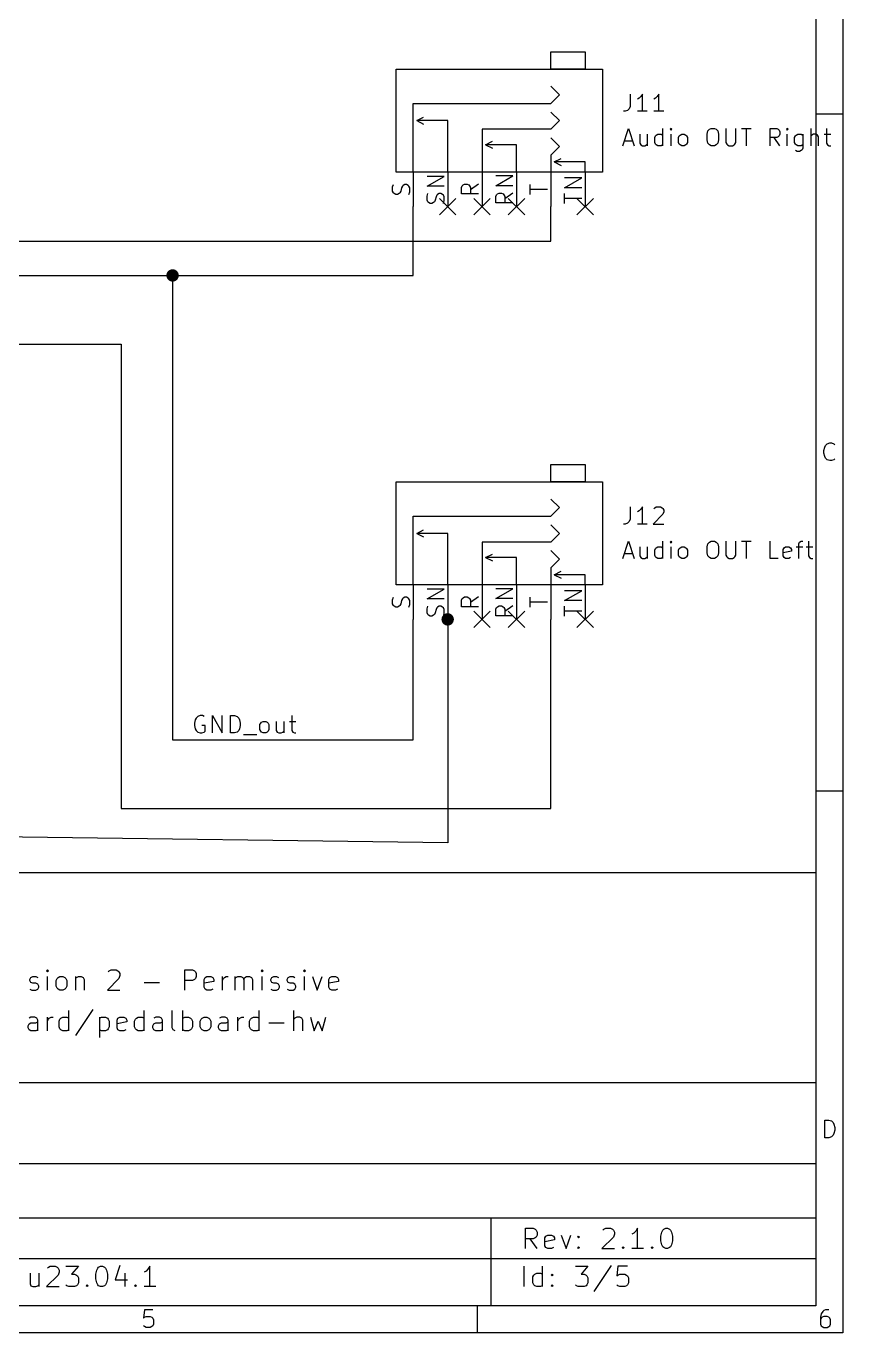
# Model space of a CAD drawing. Extents: x 0.4 to 11.3, y -7.9 to -0.4.
# Drawn here: x 8.924 to 11.299, y -7.874 to -4.075 of the extents above; entities that cross this region are included whole.
import ezdxf

# ---------------------------------------------------------------- set-up
doc = ezdxf.new("R2010")
doc.units = 0
doc.header["$MEASUREMENT"] = 0
for name, color, linetype in [('BLUE2', 5, 'CONTINUOUS'), ('CYAN2', 4, 'CONTINUOUS'), ('GRAY1', 251, 'CONTINUOUS'), ('GREEN3', 91, 'CONTINUOUS'), ('LYELLOW', 51, 'CONTINUOUS'), ('RED2', 1, 'CONTINUOUS'), ('RED3', 11, 'CONTINUOUS')]:
    doc.layers.add(name, color=color, linetype=linetype)

msp = doc.modelspace()

# ---------------------------------------------------------------- linework, layer by layer
at = {"layer": 'BLUE2', "linetype": 'CONTINUOUS'}
for p, q in [((10.126, -4.576), (10.174, -4.624)), ((10.174, -4.576), (10.126, -4.624)), ((10.226, -4.576), (10.274, -4.624)), ((10.274, -4.576), (10.226, -4.624)), ((10.326, -4.576), (10.374, -4.624)), ((10.374, -4.576), (10.326, -4.624)), ((10.526, -4.576), (10.574, -4.624)), ((10.574, -4.576), (10.526, -4.624)), ((10.226, -5.776), (10.274, -5.824)), ((10.274, -5.776), (10.226, -5.824)), ((10.326, -5.776), (10.374, -5.824)), ((10.374, -5.776), (10.326, -5.824)), ((10.526, -5.776), (10.574, -5.824)), ((10.574, -5.776), (10.526, -5.824))]:
    msp.add_line(p, q, dxfattribs=at)
at = {"layer": 'CYAN2', "linetype": 'CONTINUOUS'}
for p, q in [((10.6806, -4.2728), (10.6806, -4.30852)), ((10.7068, -4.28471), (10.702, -4.28709)), ((10.7115, -4.27995), (10.7068, -4.28471)), ((10.7163, -4.2728), (10.7115, -4.27995)), ((10.7163, -4.3228), (10.7163, -4.2728)), ((10.7544, -4.28471), (10.7496, -4.28709)), ((10.7591, -4.27995), (10.7544, -4.28471)), ((10.7639, -4.2728), (10.7591, -4.27995)), ((10.7639, -4.3228), (10.7639, -4.2728)), ((10.6663, -4.3228), (10.6615, -4.3228)), ((10.6734, -4.32043), (10.6663, -4.3228)), ((10.6782, -4.31566), (10.6734, -4.32043)), ((10.6806, -4.30852), (10.6782, -4.31566)), ((10.7306, -4.3228), (10.702, -4.3228)), ((10.7782, -4.3228), (10.7496, -4.3228)), ((10.6591, -4.4228), (10.6758, -4.3728)), ((10.6758, -4.3728), (10.6925, -4.4228)), ((10.7091, -4.38947), (10.7091, -4.41566)), ((10.7306, -4.38947), (10.7306, -4.4228)), ((10.752, -4.399), (10.7544, -4.39423)), ((10.752, -4.41328), (10.752, -4.399)), ((10.7544, -4.39423), (10.7568, -4.39185)), ((10.7568, -4.39185), (10.7615, -4.38947)), ((10.7615, -4.38947), (10.771, -4.38947)), ((10.771, -4.38947), (10.7758, -4.39185)), ((10.7758, -4.4228), (10.7758, -4.3728)), ((10.7996, -4.3728), (10.7972, -4.37519)), ((10.7972, -4.37519), (10.7996, -4.37757)), ((10.802, -4.37519), (10.7996, -4.3728)), ((10.7996, -4.3728), (10.7996, -4.37757)), ((10.7996, -4.37757), (10.802, -4.37519)), ((10.7996, -4.4228), (10.7996, -4.38947)), ((10.821, -4.399), (10.8234, -4.39423)), ((10.821, -4.41328), (10.821, -4.399)), ((10.8234, -4.39423), (10.8258, -4.39185)), ((10.8258, -4.39185), (10.8306, -4.38947)), ((10.8306, -4.38947), (10.8377, -4.38947)), ((10.8377, -4.38947), (10.8425, -4.39185)), ((10.8425, -4.39185), (10.8449, -4.39423)), ((10.8449, -4.39423), (10.8472, -4.399)), ((10.8472, -4.399), (10.8472, -4.41328)), ((10.9044, -4.38947), (10.9068, -4.37995)), ((10.9044, -4.40614), (10.9044, -4.38947)), ((10.9068, -4.41566), (10.9044, -4.40614)), ((10.9068, -4.37995), (10.9115, -4.37519)), ((10.9115, -4.37519), (10.9163, -4.3728)), ((10.9163, -4.3728), (10.9258, -4.3728)), ((10.9258, -4.3728), (10.9306, -4.37519)), ((10.9306, -4.37519), (10.9353, -4.37995)), ((10.9353, -4.37995), (10.9377, -4.38947)), ((10.9377, -4.40614), (10.9353, -4.41566)), ((10.9377, -4.38947), (10.9377, -4.40614)), ((10.9591, -4.3728), (10.9591, -4.41328)), ((10.9877, -4.41328), (10.9877, -4.3728)), ((11.0044, -4.3728), (11.0329, -4.3728)), ((11.0187, -4.4228), (11.0187, -4.3728)), ((11.0877, -4.4228), (11.0877, -4.3728)), ((11.0877, -4.3728), (11.1068, -4.3728)), ((11.1068, -4.399), (11.0877, -4.399)), ((11.1163, -4.4228), (11.0996, -4.399)), ((11.1068, -4.3728), (11.1115, -4.37519)), ((11.1115, -4.39661), (11.1068, -4.399)), ((11.1115, -4.37519), (11.1139, -4.37757)), ((11.1139, -4.39423), (11.1115, -4.39661)), ((11.1139, -4.37757), (11.1163, -4.38233)), ((11.1163, -4.38947), (11.1139, -4.39423)), ((11.1163, -4.38233), (11.1163, -4.38947)), ((11.1377, -4.3728), (11.1353, -4.37519)), ((11.1353, -4.37519), (11.1377, -4.37757)), ((11.1401, -4.37519), (11.1377, -4.3728)), ((11.1377, -4.3728), (11.1377, -4.37757)), ((11.1377, -4.37757), (11.1401, -4.37519)), ((11.1377, -4.4228), (11.1377, -4.38947)), ((11.1591, -4.399), (11.1615, -4.39423)), ((11.1591, -4.41328), (11.1591, -4.399)), ((11.1615, -4.39423), (11.1639, -4.39185)), ((11.1639, -4.39185), (11.1687, -4.38947)), ((11.1687, -4.38947), (11.1782, -4.38947)), ((11.1782, -4.38947), (11.1829, -4.39185)), ((11.1829, -4.38947), (11.1829, -4.42995)), ((11.2068, -4.4228), (11.2068, -4.3728)), ((11.2091, -4.39185), (11.2068, -4.39423)), ((11.2139, -4.38947), (11.2091, -4.39185)), ((11.221, -4.38947), (11.2139, -4.38947)), ((11.2258, -4.39185), (11.221, -4.38947)), ((11.2282, -4.39661), (11.2258, -4.39185)), ((11.2282, -4.4228), (11.2282, -4.39661)), ((11.2448, -4.38947), (11.2639, -4.38947)), ((11.252, -4.3728), (11.252, -4.41566)), ((10.6639, -4.40852), (10.6877, -4.40852)), ((10.7091, -4.41566), (10.7115, -4.42043)), ((10.7115, -4.42043), (10.7163, -4.4228)), ((10.7163, -4.4228), (10.7234, -4.4228)), ((10.7234, -4.4228), (10.7282, -4.42043)), ((10.7282, -4.42043), (10.7306, -4.41804)), ((10.7544, -4.41804), (10.752, -4.41328)), ((10.7568, -4.42043), (10.7544, -4.41804)), ((10.7615, -4.4228), (10.7568, -4.42043)), ((10.771, -4.4228), (10.7615, -4.4228)), ((10.7758, -4.42043), (10.771, -4.4228)), ((10.8234, -4.41804), (10.821, -4.41328)), ((10.8258, -4.42043), (10.8234, -4.41804)), ((10.8306, -4.4228), (10.8258, -4.42043)), ((10.8377, -4.4228), (10.8306, -4.4228)), ((10.8425, -4.42043), (10.8377, -4.4228)), ((10.8449, -4.41804), (10.8425, -4.42043)), ((10.8472, -4.41328), (10.8449, -4.41804)), ((10.9115, -4.42043), (10.9068, -4.41566)), ((10.9163, -4.4228), (10.9115, -4.42043)), ((10.9258, -4.4228), (10.9163, -4.4228)), ((10.9306, -4.42043), (10.9258, -4.4228)), ((10.9353, -4.41566), (10.9306, -4.42043)), ((10.9591, -4.41328), (10.9615, -4.41804)), ((10.9615, -4.41804), (10.9639, -4.42043)), ((10.9639, -4.42043), (10.9687, -4.4228)), ((10.9687, -4.4228), (10.9782, -4.4228)), ((10.9782, -4.4228), (10.9829, -4.42043)), ((10.9829, -4.42043), (10.9853, -4.41804)), ((10.9853, -4.41804), (10.9877, -4.41328)), ((11.1615, -4.41804), (11.1591, -4.41328)), ((11.1639, -4.42043), (11.1615, -4.41804)), ((11.1663, -4.43947), (11.1615, -4.43709)), ((11.1687, -4.4228), (11.1639, -4.42043)), ((11.1734, -4.43947), (11.1663, -4.43947)), ((11.1782, -4.4228), (11.1687, -4.4228)), ((11.1782, -4.43709), (11.1734, -4.43947)), ((11.1829, -4.42043), (11.1782, -4.4228)), ((11.1806, -4.43471), (11.1782, -4.43709)), ((11.1829, -4.42995), (11.1806, -4.43471)), ((11.252, -4.41566), (11.2544, -4.42043)), ((11.2544, -4.42043), (11.2591, -4.4228)), ((11.2591, -4.4228), (11.2639, -4.4228)), ((10.6806, -5.50852), (10.6782, -5.51566)), ((10.6806, -5.4728), (10.6806, -5.50852)), ((10.7068, -5.48471), (10.702, -5.48709)), ((10.7115, -5.47995), (10.7068, -5.48471)), ((10.7163, -5.4728), (10.7115, -5.47995)), ((10.7163, -5.5228), (10.7163, -5.4728)), ((10.7758, -5.49423), (10.7472, -5.5228)), ((10.7496, -5.47757), (10.752, -5.47519)), ((10.752, -5.47519), (10.7568, -5.4728)), ((10.7568, -5.4728), (10.7687, -5.4728)), ((10.7687, -5.4728), (10.7734, -5.47519)), ((10.7734, -5.47519), (10.7758, -5.47757)), ((10.7758, -5.47757), (10.7782, -5.48233)), ((10.7782, -5.48709), (10.7758, -5.49423)), ((10.7782, -5.48233), (10.7782, -5.48709)), ((10.6663, -5.5228), (10.6615, -5.5228)), ((10.6734, -5.52043), (10.6663, -5.5228)), ((10.6782, -5.51566), (10.6734, -5.52043)), ((10.7306, -5.5228), (10.702, -5.5228)), ((10.7472, -5.5228), (10.7782, -5.5228)), ((10.6591, -5.6228), (10.6758, -5.5728)), ((10.6758, -5.5728), (10.6925, -5.6228)), ((10.7758, -5.6228), (10.7758, -5.5728)), ((10.7996, -5.5728), (10.7972, -5.57519)), ((10.7972, -5.57519), (10.7996, -5.57757)), ((10.802, -5.57519), (10.7996, -5.5728)), ((10.7996, -5.5728), (10.7996, -5.57757)), ((10.7996, -5.57757), (10.802, -5.57519)), ((10.9044, -5.58947), (10.9068, -5.57995)), ((10.9068, -5.57995), (10.9115, -5.57519)), ((10.9115, -5.57519), (10.9163, -5.5728)), ((10.9163, -5.5728), (10.9258, -5.5728)), ((10.9258, -5.5728), (10.9306, -5.57519)), ((10.9306, -5.57519), (10.9353, -5.57995)), ((10.9353, -5.57995), (10.9377, -5.58947)), ((10.9591, -5.5728), (10.9591, -5.61328)), ((10.9877, -5.61328), (10.9877, -5.5728)), ((11.0044, -5.5728), (11.0329, -5.5728)), ((11.0187, -5.6228), (11.0187, -5.5728)), ((11.0877, -5.6228), (11.0877, -5.5728)), ((11.171, -5.57995), (11.1734, -5.57519)), ((11.171, -5.6228), (11.171, -5.57995)), ((11.1734, -5.57519), (11.1782, -5.5728)), ((11.1782, -5.5728), (11.1829, -5.5728)), ((11.1996, -5.5728), (11.1996, -5.61566)), ((10.6639, -5.60852), (10.6877, -5.60852)), ((10.7091, -5.58947), (10.7091, -5.61566)), ((10.7091, -5.61566), (10.7115, -5.62043)), ((10.7115, -5.62043), (10.7163, -5.6228)), ((10.7234, -5.6228), (10.7282, -5.62043)), ((10.7282, -5.62043), (10.7306, -5.61804)), ((10.7306, -5.58947), (10.7306, -5.6228)), ((10.752, -5.599), (10.7544, -5.59423)), ((10.752, -5.61328), (10.752, -5.599)), ((10.7544, -5.61804), (10.752, -5.61328)), ((10.7544, -5.59423), (10.7568, -5.59185)), ((10.7568, -5.62043), (10.7544, -5.61804)), ((10.7568, -5.59185), (10.7615, -5.58947)), ((10.7615, -5.6228), (10.7568, -5.62043)), ((10.7615, -5.58947), (10.771, -5.58947)), ((10.771, -5.58947), (10.7758, -5.59185)), ((10.7758, -5.62043), (10.771, -5.6228)), ((10.7996, -5.6228), (10.7996, -5.58947)), ((10.821, -5.599), (10.8234, -5.59423)), ((10.821, -5.61328), (10.821, -5.599)), ((10.8234, -5.61804), (10.821, -5.61328)), ((10.8234, -5.59423), (10.8258, -5.59185)), ((10.8258, -5.62043), (10.8234, -5.61804)), ((10.8258, -5.59185), (10.8306, -5.58947)), ((10.8306, -5.6228), (10.8258, -5.62043)), ((10.8306, -5.58947), (10.8377, -5.58947)), ((10.8377, -5.58947), (10.8425, -5.59185)), ((10.8425, -5.62043), (10.8377, -5.6228)), ((10.8425, -5.59185), (10.8449, -5.59423)), ((10.8449, -5.61804), (10.8425, -5.62043)), ((10.8449, -5.59423), (10.8472, -5.599)), ((10.8472, -5.61328), (10.8449, -5.61804)), ((10.8472, -5.599), (10.8472, -5.61328)), ((10.9044, -5.60614), (10.9044, -5.58947)), ((10.9068, -5.61566), (10.9044, -5.60614)), ((10.9115, -5.62043), (10.9068, -5.61566)), ((10.9163, -5.6228), (10.9115, -5.62043)), ((10.9306, -5.62043), (10.9258, -5.6228)), ((10.9353, -5.61566), (10.9306, -5.62043)), ((10.9377, -5.60614), (10.9353, -5.61566)), ((10.9377, -5.58947), (10.9377, -5.60614)), ((10.9591, -5.61328), (10.9615, -5.61804)), ((10.9615, -5.61804), (10.9639, -5.62043)), ((10.9639, -5.62043), (10.9687, -5.6228)), ((10.9782, -5.6228), (10.9829, -5.62043)), ((10.9829, -5.62043), (10.9853, -5.61804)), ((10.9853, -5.61804), (10.9877, -5.61328)), ((11.1258, -5.59661), (11.1282, -5.59185)), ((11.1258, -5.61566), (11.1258, -5.59661)), ((11.1496, -5.60137), (11.1258, -5.60614)), ((11.1282, -5.62043), (11.1258, -5.61566)), ((11.1282, -5.59185), (11.1329, -5.58947)), ((11.1329, -5.6228), (11.1282, -5.62043)), ((11.1329, -5.58947), (11.1425, -5.58947)), ((11.1425, -5.58947), (11.1472, -5.59185)), ((11.1472, -5.62043), (11.1425, -5.6228)), ((11.1472, -5.59185), (11.1496, -5.59661)), ((11.1496, -5.59661), (11.1496, -5.60137)), ((11.1639, -5.58947), (11.1829, -5.58947)), ((11.1925, -5.58947), (11.2115, -5.58947)), ((11.1996, -5.61566), (11.202, -5.62043)), ((11.202, -5.62043), (11.2068, -5.6228)), ((10.7163, -5.6228), (10.7234, -5.6228)), ((10.771, -5.6228), (10.7615, -5.6228)), ((10.8377, -5.6228), (10.8306, -5.6228)), ((10.9258, -5.6228), (10.9163, -5.6228)), ((10.9687, -5.6228), (10.9782, -5.6228)), ((11.1115, -5.6228), (11.0877, -5.6228)), ((11.1425, -5.6228), (11.1329, -5.6228)), ((11.2068, -5.6228), (11.2115, -5.6228))]:
    msp.add_line(p, q, dxfattribs=at)
at = {"layer": 'GRAY1', "linetype": 'CONTINUOUS'}
for p, q in [((9.41601, -6.0917), (9.41363, -6.10123)), ((9.41363, -6.10123), (9.41363, -6.10837)), ((9.41363, -6.10837), (9.41601, -6.11789)), ((9.41839, -6.08694), (9.41601, -6.0917)), ((9.42316, -6.08218), (9.41839, -6.08694)), ((9.4303, -6.0798), (9.42316, -6.08218)), ((9.43744, -6.0798), (9.4303, -6.0798)), ((9.44458, -6.10837), (9.43506, -6.10837)), ((9.4422, -6.08218), (9.43744, -6.0798)), ((9.44458, -6.12504), (9.44458, -6.10837)), ((9.46601, -6.1298), (9.46601, -6.0798)), ((9.46601, -6.0798), (9.49458, -6.1298)), ((9.49458, -6.1298), (9.49458, -6.0798)), ((9.51839, -6.1298), (9.51839, -6.0798)), ((9.51839, -6.0798), (9.5303, -6.0798)), ((9.5303, -6.0798), (9.53744, -6.08218)), ((9.53744, -6.08218), (9.5422, -6.08694)), ((9.5422, -6.08694), (9.54459, -6.0917)), ((9.54459, -6.0917), (9.54696, -6.10123)), ((9.54696, -6.10837), (9.54459, -6.11789)), ((9.54696, -6.10123), (9.54696, -6.10837)), ((9.60411, -6.10599), (9.60649, -6.10123)), ((9.60411, -6.12028), (9.60411, -6.10599)), ((9.60649, -6.10123), (9.60887, -6.09885)), ((9.60887, -6.09885), (9.61363, -6.09647)), ((9.61363, -6.09647), (9.62078, -6.09647)), ((9.62078, -6.09647), (9.62554, -6.09885)), ((9.62554, -6.09885), (9.62792, -6.10123)), ((9.62792, -6.10123), (9.6303, -6.10599)), ((9.6303, -6.10599), (9.6303, -6.12028)), ((9.65172, -6.09647), (9.65172, -6.12266)), ((9.67315, -6.09647), (9.67315, -6.1298)), ((9.68982, -6.09647), (9.70887, -6.09647)), ((9.69696, -6.0798), (9.69696, -6.12266)), ((9.41601, -6.11789), (9.41839, -6.12266)), ((9.41839, -6.12266), (9.42316, -6.12742)), ((9.42316, -6.12742), (9.4303, -6.1298)), ((9.4303, -6.1298), (9.43506, -6.1298)), ((9.43506, -6.1298), (9.4422, -6.12742)), ((9.4422, -6.12742), (9.44458, -6.12504)), ((9.5303, -6.1298), (9.51839, -6.1298)), ((9.53744, -6.12742), (9.5303, -6.1298)), ((9.5422, -6.12266), (9.53744, -6.12742)), ((9.54459, -6.11789), (9.5422, -6.12266)), ((9.55649, -6.13456), (9.59459, -6.13456)), ((9.60649, -6.12504), (9.60411, -6.12028)), ((9.60887, -6.12742), (9.60649, -6.12504)), ((9.61363, -6.1298), (9.60887, -6.12742)), ((9.62078, -6.1298), (9.61363, -6.1298)), ((9.62554, -6.12742), (9.62078, -6.1298)), ((9.62792, -6.12504), (9.62554, -6.12742)), ((9.6303, -6.12028), (9.62792, -6.12504)), ((9.65172, -6.12266), (9.65411, -6.12742)), ((9.65411, -6.12742), (9.65887, -6.1298)), ((9.65887, -6.1298), (9.66601, -6.1298)), ((9.66601, -6.1298), (9.67077, -6.12742)), ((9.67077, -6.12742), (9.67315, -6.12504)), ((9.69696, -6.12266), (9.69934, -6.12742)), ((9.69934, -6.12742), (9.70411, -6.1298)), ((9.70411, -6.1298), (9.70887, -6.1298))]:
    msp.add_line(p, q, dxfattribs=at)
at = {"layer": 'GREEN3', "linetype": 'CONTINUOUS'}
for p, q in [((10.05, -4.8), (10.05, -4.6)), ((10.45, -4.7), (10.45, -4.6)), ((8.8, -4.7), (10.45, -4.7)), ((8.25, -4.8), (9.35, -4.8)), ((9.35, -4.8), (9.35, -6.15)), ((9.35, -4.8), (10.05, -4.8)), ((8.05, -5), (9.2, -5)), ((9.2, -5), (9.2, -6.35)), ((10.15, -5.75), (10.15, -5.8)), ((10.05, -6.15), (10.05, -5.8)), ((10.15, -5.8), (10.15, -6.45)), ((10.45, -6.35), (10.45, -5.8)), ((9.35, -6.15), (10.05, -6.15)), ((9.2, -6.35), (10.45, -6.35)), ((10.15, -6.45), (6.4, -6.4))]:
    msp.add_line(p, q, dxfattribs=at)
at = {"layer": 'GREEN3', "const_width": 0.018}
for points in [[(9.341, -4.8, 1), (9.359, -4.8, 1)], [(10.141, -5.8, 1), (10.159, -5.8, 1)]]:
    msp.add_lwpolyline(points, format="xyb", close=True, dxfattribs=at)
at = {"layer": 'LYELLOW', "linetype": 'CONTINUOUS'}
for p, q in [((10, -4.5), (10, -4.2)), ((10, -4.2), (10.6, -4.2)), ((10.6, -4.2), (10.6, -4.5)), ((10.6, -4.5), (10, -4.5)), ((10, -5.7), (10, -5.4)), ((10, -5.4), (10.6, -5.4)), ((10.6, -5.4), (10.6, -5.7)), ((10.6, -5.7), (10, -5.7))]:
    msp.add_line(p, q, dxfattribs=at)
at = {"layer": 'RED2', "linetype": 'CONTINUOUS'}
for p, q in [((11.2993, -0.3937), (11.2993, -7.8743)), ((11.2206, -0.47244), (11.2206, -7.79556)), ((10.45, -4.2), (10.45, -4.15)), ((10.45, -4.15), (10.55, -4.15)), ((10.55, -4.15), (10.55, -4.2)), ((10, -4.5), (10, -4.2)), ((10, -4.2), (10.6, -4.2)), ((10.55, -4.2), (10.45, -4.2)), ((10.6, -4.2), (10.6, -4.5)), ((10.475, -4.275), (10.45, -4.25)), ((10.45, -4.3), (10.475, -4.275)), ((10.05, -4.5), (10.05, -4.3)), ((10.05, -4.3), (10.45, -4.3)), ((10.45, -4.325), (10.475, -4.35)), ((11.2993, -4.33071), (11.2206, -4.33071)), ((10.06, -4.35), (10.08, -4.34)), ((10.06, -4.35), (10.08, -4.36)), ((10.15, -4.35), (10.06, -4.35)), ((10.15, -4.5), (10.15, -4.35)), ((10.475, -4.35), (10.45, -4.375)), ((10.45, -4.375), (10.25, -4.375)), ((10.25, -4.375), (10.25, -4.5)), ((10.45, -4.4), (10.475, -4.425)), ((10.26, -4.42), (10.28, -4.41)), ((10.26, -4.42), (10.28, -4.43)), ((10.35, -4.42), (10.26, -4.42)), ((10.35, -4.5), (10.35, -4.42)), ((10.475, -4.425), (10.45, -4.45)), ((10.45, -4.45), (10.45, -4.5)), ((10.46, -4.47), (10.48, -4.46)), ((10.46, -4.47), (10.48, -4.48)), ((10.55, -4.47), (10.46, -4.47)), ((10.55, -4.5), (10.55, -4.47)), ((10.6, -4.5), (10, -4.5)), ((10.05, -4.5), (10.05, -4.6)), ((10.15, -4.5), (10.15, -4.6)), ((10.25, -4.5), (10.25, -4.6)), ((10.35, -4.5), (10.35, -4.6)), ((10.45, -4.5), (10.45, -4.6)), ((10.55, -4.5), (10.55, -4.6)), ((11.2441, -5.30909), (11.2465, -5.29934)), ((11.2441, -5.3164), (11.2441, -5.30909)), ((11.2465, -5.32615), (11.2441, -5.3164)), ((11.2465, -5.29934), (11.249, -5.29446)), ((11.249, -5.29446), (11.2538, -5.28959)), ((11.2538, -5.28959), (11.2611, -5.28715)), ((11.2611, -5.28715), (11.266, -5.28715)), ((11.266, -5.28715), (11.2733, -5.28959)), ((11.2733, -5.28959), (11.2758, -5.29203)), ((10.45, -5.4), (10.45, -5.35)), ((10.45, -5.35), (10.55, -5.35)), ((10.55, -5.35), (10.55, -5.4)), ((11.249, -5.33102), (11.2465, -5.32615)), ((11.2538, -5.3359), (11.249, -5.33102)), ((11.2611, -5.33833), (11.2538, -5.3359)), ((11.266, -5.33833), (11.2611, -5.33833)), ((11.2733, -5.3359), (11.266, -5.33833)), ((11.2758, -5.33346), (11.2733, -5.3359)), ((10, -5.7), (10, -5.4)), ((10, -5.4), (10.6, -5.4)), ((10.55, -5.4), (10.45, -5.4)), ((10.6, -5.4), (10.6, -5.7)), ((10.475, -5.475), (10.45, -5.45)), ((10.05, -5.7), (10.05, -5.5)), ((10.05, -5.5), (10.45, -5.5)), ((10.45, -5.5), (10.475, -5.475)), ((10.06, -5.55), (10.08, -5.54)), ((10.45, -5.525), (10.475, -5.55)), ((10.06, -5.55), (10.08, -5.56)), ((10.15, -5.55), (10.06, -5.55)), ((10.15, -5.7), (10.15, -5.55)), ((10.45, -5.575), (10.25, -5.575)), ((10.25, -5.575), (10.25, -5.7)), ((10.475, -5.55), (10.45, -5.575)), ((10.26, -5.62), (10.28, -5.61)), ((10.26, -5.62), (10.28, -5.63)), ((10.35, -5.62), (10.26, -5.62)), ((10.35, -5.7), (10.35, -5.62)), ((10.45, -5.6), (10.475, -5.625)), ((10.475, -5.625), (10.45, -5.65)), ((10.45, -5.65), (10.45, -5.7)), ((10.46, -5.67), (10.48, -5.66)), ((10.46, -5.67), (10.48, -5.68)), ((10.55, -5.67), (10.46, -5.67)), ((10.55, -5.7), (10.55, -5.67)), ((10.6, -5.7), (10, -5.7)), ((10.05, -5.7), (10.05, -5.8)), ((10.15, -5.7), (10.15, -5.8)), ((10.25, -5.7), (10.25, -5.8)), ((10.35, -5.7), (10.35, -5.8)), ((10.45, -5.7), (10.45, -5.8)), ((10.55, -5.7), (10.55, -5.8)), ((11.2993, -6.29921), (11.2206, -6.29921)), ((6.96859, -6.53572), (11.2206, -6.53572)), ((11.2206, -6.53572), (11.2206, -7.79556)), ((8.93815, -6.84113), (8.94378, -6.83832)), ((8.94378, -6.83832), (8.95221, -6.83832)), ((8.95221, -6.83832), (8.95784, -6.84113)), ((8.98596, -6.81863), (8.98315, -6.82144)), ((8.98315, -6.82144), (8.98596, -6.82426)), ((8.98877, -6.82144), (8.98596, -6.81863)), ((8.98596, -6.81863), (8.98596, -6.82426)), ((8.98596, -6.82426), (8.98877, -6.82144)), ((8.98596, -6.87769), (8.98596, -6.83832)), ((9.01689, -6.84113), (9.02252, -6.83832)), ((9.02252, -6.83832), (9.03096, -6.83832)), ((9.03096, -6.83832), (9.03658, -6.84113)), ((9.06751, -6.83832), (9.06751, -6.87769)), ((9.07032, -6.84113), (9.07595, -6.83832)), ((9.07595, -6.83832), (9.08439, -6.83832)), ((9.08439, -6.83832), (9.09001, -6.84113)), ((9.16313, -6.82426), (9.16594, -6.82144)), ((9.16594, -6.82144), (9.17156, -6.81863)), ((9.17156, -6.81863), (9.18562, -6.81863)), ((9.18562, -6.81863), (9.19125, -6.82144)), ((9.19125, -6.82144), (9.19406, -6.82426)), ((9.19406, -6.82426), (9.19687, -6.82988)), ((9.19687, -6.83551), (9.19406, -6.84394)), ((9.19687, -6.82988), (9.19687, -6.83551)), ((9.38529, -6.87769), (9.38529, -6.81863)), ((9.38529, -6.81863), (9.40778, -6.81863)), ((9.40778, -6.81863), (9.41341, -6.82144)), ((9.41341, -6.82144), (9.41622, -6.82426)), ((9.41622, -6.82426), (9.41903, -6.82988)), ((9.41903, -6.83832), (9.41622, -6.84394)), ((9.41903, -6.82988), (9.41903, -6.83832)), ((9.44434, -6.84113), (9.44997, -6.83832)), ((9.44997, -6.83832), (9.46122, -6.83832)), ((9.46122, -6.83832), (9.46684, -6.84113)), ((9.49496, -6.87769), (9.49496, -6.83832)), ((9.50059, -6.84113), (9.50621, -6.83832)), ((9.50621, -6.83832), (9.51183, -6.83832)), ((9.53152, -6.87769), (9.53152, -6.83832)), ((9.53433, -6.84113), (9.53996, -6.83832)), ((9.53996, -6.83832), (9.54839, -6.83832)), ((9.54839, -6.83832), (9.55402, -6.84113)), ((9.55964, -6.84113), (9.56526, -6.83832)), ((9.56526, -6.83832), (9.5737, -6.83832)), ((9.5737, -6.83832), (9.57933, -6.84113)), ((9.61026, -6.81863), (9.60745, -6.82144)), ((9.60745, -6.82144), (9.61026, -6.82426)), ((9.61307, -6.82144), (9.61026, -6.81863)), ((9.61026, -6.81863), (9.61026, -6.82426)), ((9.61026, -6.82426), (9.61307, -6.82144)), ((9.61026, -6.87769), (9.61026, -6.83832)), ((9.63838, -6.84113), (9.64401, -6.83832)), ((9.64401, -6.83832), (9.65244, -6.83832)), ((9.65244, -6.83832), (9.65807, -6.84113)), ((9.68619, -6.84113), (9.69181, -6.83832)), ((9.69181, -6.83832), (9.70025, -6.83832)), ((9.70025, -6.83832), (9.70587, -6.84113)), ((9.734, -6.81863), (9.73119, -6.82144)), ((9.73119, -6.82144), (9.734, -6.82426)), ((9.73681, -6.82144), (9.734, -6.81863)), ((9.734, -6.81863), (9.734, -6.82426)), ((9.734, -6.82426), (9.73681, -6.82144)), ((9.734, -6.87769), (9.734, -6.83832)), ((9.75649, -6.83832), (9.77056, -6.87769)), ((9.77056, -6.87769), (9.78461, -6.83832)), ((9.80711, -6.84113), (9.81274, -6.83832)), ((9.81274, -6.83832), (9.82399, -6.83832)), ((9.82399, -6.83832), (9.82961, -6.84113)), ((8.93534, -6.84676), (8.93815, -6.84113)), ((8.93534, -6.84957), (8.93534, -6.84676)), ((8.93815, -6.85519), (8.93534, -6.84957)), ((8.93534, -6.87488), (8.94096, -6.87769)), ((8.94378, -6.858), (8.93815, -6.85519)), ((8.95221, -6.858), (8.94378, -6.858)), ((8.95784, -6.86081), (8.95221, -6.858)), ((8.95221, -6.87769), (8.95784, -6.87488)), ((8.96065, -6.86644), (8.95784, -6.86081)), ((8.95784, -6.87488), (8.96065, -6.86925)), ((8.96065, -6.86925), (8.96065, -6.86644)), ((9.01127, -6.84957), (9.01408, -6.84394)), ((9.01127, -6.86644), (9.01127, -6.84957)), ((9.01408, -6.87206), (9.01127, -6.86644)), ((9.01408, -6.84394), (9.01689, -6.84113)), ((9.01689, -6.87488), (9.01408, -6.87206)), ((9.02252, -6.87769), (9.01689, -6.87488)), ((9.03658, -6.87488), (9.03096, -6.87769)), ((9.03658, -6.84113), (9.03939, -6.84394)), ((9.03939, -6.87206), (9.03658, -6.87488)), ((9.03939, -6.84394), (9.0422, -6.84957)), ((9.0422, -6.86644), (9.03939, -6.87206)), ((9.0422, -6.84957), (9.0422, -6.86644)), ((9.06751, -6.84394), (9.07032, -6.84113)), ((9.09001, -6.84113), (9.09282, -6.84676)), ((9.09282, -6.84676), (9.09282, -6.87769)), ((9.19406, -6.84394), (9.16031, -6.87769)), ((9.26718, -6.85519), (9.31217, -6.85519)), ((9.40778, -6.84957), (9.38529, -6.84957)), ((9.41341, -6.84676), (9.40778, -6.84957)), ((9.41622, -6.84394), (9.41341, -6.84676)), ((9.44153, -6.84676), (9.44434, -6.84113)), ((9.44153, -6.86925), (9.44153, -6.84676)), ((9.46965, -6.85238), (9.44153, -6.858)), ((9.44434, -6.87488), (9.44153, -6.86925)), ((9.44997, -6.87769), (9.44434, -6.87488)), ((9.46684, -6.87488), (9.46122, -6.87769)), ((9.46684, -6.84113), (9.46965, -6.84676)), ((9.46965, -6.84676), (9.46965, -6.85238)), ((9.49496, -6.84957), (9.49777, -6.84394)), ((9.49777, -6.84394), (9.50059, -6.84113)), ((9.53152, -6.84394), (9.53433, -6.84113)), ((9.55402, -6.84113), (9.55683, -6.84676)), ((9.55683, -6.84676), (9.55964, -6.84113)), ((9.55683, -6.84676), (9.55683, -6.87769)), ((9.57933, -6.84113), (9.58214, -6.84676)), ((9.58214, -6.84676), (9.58214, -6.87769)), ((9.63557, -6.84676), (9.63838, -6.84113)), ((9.63557, -6.84957), (9.63557, -6.84676)), ((9.63838, -6.85519), (9.63557, -6.84957)), ((9.63557, -6.87488), (9.64119, -6.87769)), ((9.64401, -6.858), (9.63838, -6.85519)), ((9.65244, -6.858), (9.64401, -6.858)), ((9.65807, -6.86081), (9.65244, -6.858)), ((9.65244, -6.87769), (9.65807, -6.87488)), ((9.66088, -6.86644), (9.65807, -6.86081)), ((9.65807, -6.87488), (9.66088, -6.86925)), ((9.66088, -6.86925), (9.66088, -6.86644)), ((9.68338, -6.84676), (9.68619, -6.84113)), ((9.68338, -6.84957), (9.68338, -6.84676)), ((9.68619, -6.85519), (9.68338, -6.84957)), ((9.68338, -6.87488), (9.689, -6.87769)), ((9.69181, -6.858), (9.68619, -6.85519)), ((9.70025, -6.858), (9.69181, -6.858)), ((9.70587, -6.86081), (9.70025, -6.858)), ((9.70025, -6.87769), (9.70587, -6.87488)), ((9.70869, -6.86644), (9.70587, -6.86081)), ((9.70587, -6.87488), (9.70869, -6.86925)), ((9.70869, -6.86925), (9.70869, -6.86644)), ((9.8043, -6.84676), (9.80711, -6.84113)), ((9.8043, -6.86925), (9.8043, -6.84676)), ((9.83243, -6.85238), (9.8043, -6.858)), ((9.80711, -6.87488), (9.8043, -6.86925)), ((9.81274, -6.87769), (9.80711, -6.87488)), ((9.82961, -6.87488), (9.82399, -6.87769)), ((9.82961, -6.84113), (9.83243, -6.84676)), ((9.83243, -6.84676), (9.83243, -6.85238)), ((8.94096, -6.87769), (8.95221, -6.87769)), ((9.03096, -6.87769), (9.02252, -6.87769)), ((9.16031, -6.87769), (9.19687, -6.87769)), ((9.46122, -6.87769), (9.44997, -6.87769)), ((9.64119, -6.87769), (9.65244, -6.87769)), ((9.689, -6.87769), (9.70025, -6.87769)), ((9.82399, -6.87769), (9.81274, -6.87769)), ((9.04781, -6.9958), (9.04781, -6.93674)), ((9.11811, -6.93393), (9.06749, -7.00986)), ((9.26715, -6.9958), (9.26715, -6.93674)), ((9.3487, -6.98736), (9.3487, -6.93674)), ((9.37963, -6.9958), (9.37963, -6.93674)), ((9.60179, -6.9958), (9.60179, -6.93674)), ((9.70302, -6.9958), (9.70302, -6.93674)), ((8.9297, -6.98174), (8.93251, -6.97611)), ((8.9297, -6.98736), (8.9297, -6.98174)), ((8.93251, -6.99299), (8.9297, -6.98736)), ((8.93813, -6.95643), (8.93251, -6.95924)), ((8.93251, -6.97611), (8.93813, -6.9733)), ((8.94938, -6.95643), (8.93813, -6.95643)), ((8.93813, -6.9733), (8.95219, -6.9733)), ((8.955, -6.95924), (8.94938, -6.95643)), ((8.95219, -6.9733), (8.95782, -6.97049)), ((8.95782, -6.96487), (8.955, -6.95924)), ((8.95782, -6.9958), (8.95782, -6.96487)), ((8.98594, -6.9958), (8.98594, -6.95643)), ((8.98594, -6.96768), (8.98875, -6.96205)), ((8.98875, -6.96205), (8.99156, -6.95924)), ((8.99156, -6.95924), (8.99719, -6.95643)), ((8.99719, -6.95643), (9.00281, -6.95643)), ((9.01969, -6.96768), (9.0225, -6.96205)), ((9.01969, -6.98455), (9.01969, -6.96768)), ((9.0225, -6.99017), (9.01969, -6.98455)), ((9.0225, -6.96205), (9.02531, -6.95924)), ((9.02531, -6.99299), (9.0225, -6.99017)), ((9.02531, -6.95924), (9.03093, -6.95643)), ((9.03093, -6.95643), (9.04218, -6.95643)), ((9.04218, -6.95643), (9.04781, -6.95924)), ((9.13779, -6.95643), (9.13779, -7.01548)), ((9.13779, -6.95924), (9.14342, -6.95643)), ((9.14342, -6.95643), (9.15467, -6.95643)), ((9.15467, -6.95643), (9.16029, -6.95924)), ((9.16029, -6.95924), (9.1631, -6.96205)), ((9.1631, -6.99017), (9.16029, -6.99299)), ((9.1631, -6.96205), (9.16591, -6.96768)), ((9.16591, -6.98455), (9.1631, -6.99017)), ((9.16591, -6.96768), (9.16591, -6.98455)), ((9.18841, -6.96487), (9.19122, -6.95924)), ((9.18841, -6.98736), (9.18841, -6.96487)), ((9.21653, -6.97049), (9.18841, -6.97611)), ((9.19122, -6.99299), (9.18841, -6.98736)), ((9.19122, -6.95924), (9.19685, -6.95643)), ((9.19685, -6.95643), (9.20809, -6.95643)), ((9.20809, -6.95643), (9.21372, -6.95924)), ((9.21372, -6.95924), (9.21653, -6.96487)), ((9.21653, -6.96487), (9.21653, -6.97049)), ((9.23903, -6.96768), (9.24184, -6.96205)), ((9.23903, -6.98455), (9.23903, -6.96768)), ((9.24184, -6.99017), (9.23903, -6.98455)), ((9.24184, -6.96205), (9.24465, -6.95924)), ((9.24465, -6.99299), (9.24184, -6.99017)), ((9.24465, -6.95924), (9.25028, -6.95643)), ((9.25028, -6.95643), (9.26152, -6.95643)), ((9.26152, -6.95643), (9.26715, -6.95924)), ((9.29246, -6.98174), (9.29527, -6.97611)), ((9.29246, -6.98736), (9.29246, -6.98174)), ((9.29527, -6.99299), (9.29246, -6.98736)), ((9.30089, -6.95643), (9.29527, -6.95924)), ((9.29527, -6.97611), (9.30089, -6.9733)), ((9.31214, -6.95643), (9.30089, -6.95643)), ((9.30089, -6.9733), (9.31495, -6.9733)), ((9.31776, -6.95924), (9.31214, -6.95643)), ((9.31495, -6.9733), (9.32058, -6.97049)), ((9.32058, -6.96487), (9.31776, -6.95924)), ((9.32058, -6.9958), (9.32058, -6.96487)), ((9.35151, -6.99299), (9.3487, -6.98736)), ((9.37963, -6.95924), (9.38526, -6.95643)), ((9.38526, -6.95643), (9.3965, -6.95643)), ((9.3965, -6.95643), (9.40213, -6.95924)), ((9.40213, -6.95924), (9.40494, -6.96205)), ((9.40494, -6.99017), (9.40213, -6.99299)), ((9.40494, -6.96205), (9.40775, -6.96768)), ((9.40775, -6.98455), (9.40494, -6.99017)), ((9.40775, -6.96768), (9.40775, -6.98455)), ((9.43025, -6.96768), (9.43306, -6.96205)), ((9.43025, -6.98455), (9.43025, -6.96768)), ((9.43306, -6.99017), (9.43025, -6.98455)), ((9.43306, -6.96205), (9.43587, -6.95924)), ((9.43587, -6.99299), (9.43306, -6.99017)), ((9.43587, -6.95924), (9.4415, -6.95643)), ((9.4415, -6.95643), (9.44993, -6.95643)), ((9.44993, -6.95643), (9.45556, -6.95924)), ((9.45556, -6.95924), (9.45837, -6.96205)), ((9.45837, -6.99017), (9.45556, -6.99299)), ((9.45837, -6.96205), (9.46118, -6.96768)), ((9.46118, -6.98455), (9.45837, -6.99017)), ((9.46118, -6.96768), (9.46118, -6.98455)), ((9.48368, -6.98174), (9.48649, -6.97611)), ((9.48368, -6.98736), (9.48368, -6.98174)), ((9.48649, -6.99299), (9.48368, -6.98736)), ((9.49211, -6.95643), (9.48649, -6.95924)), ((9.48649, -6.97611), (9.49211, -6.9733)), ((9.50336, -6.95643), (9.49211, -6.95643)), ((9.49211, -6.9733), (9.50617, -6.9733)), ((9.50898, -6.95924), (9.50336, -6.95643)), ((9.50617, -6.9733), (9.5118, -6.97049)), ((9.5118, -6.96487), (9.50898, -6.95924)), ((9.5118, -6.9958), (9.5118, -6.96487)), ((9.53992, -6.9958), (9.53992, -6.95643)), ((9.53992, -6.96768), (9.54273, -6.96205)), ((9.54273, -6.96205), (9.54554, -6.95924)), ((9.54554, -6.95924), (9.55117, -6.95643)), ((9.55117, -6.95643), (9.55679, -6.95643)), ((9.57367, -6.96768), (9.57648, -6.96205)), ((9.57367, -6.98455), (9.57367, -6.96768)), ((9.57648, -6.99017), (9.57367, -6.98455)), ((9.57648, -6.96205), (9.57929, -6.95924)), ((9.57929, -6.99299), (9.57648, -6.99017)), ((9.57929, -6.95924), (9.58491, -6.95643)), ((9.58491, -6.95643), (9.59616, -6.95643)), ((9.59616, -6.95643), (9.60179, -6.95924)), ((9.62991, -6.9733), (9.6749, -6.9733)), ((9.70583, -6.95924), (9.70302, -6.96205)), ((9.71146, -6.95643), (9.70583, -6.95924)), ((9.71989, -6.95643), (9.71146, -6.95643)), ((9.72552, -6.95924), (9.71989, -6.95643)), ((9.72833, -6.96487), (9.72552, -6.95924)), ((9.72833, -6.9958), (9.72833, -6.96487)), ((9.75082, -6.95643), (9.76207, -6.9958)), ((9.76207, -6.9958), (9.77332, -6.96768)), ((9.77332, -6.96768), (9.78457, -6.9958)), ((9.78457, -6.9958), (9.79582, -6.95643)), ((8.93813, -6.9958), (8.93251, -6.99299)), ((8.95219, -6.9958), (8.93813, -6.9958)), ((8.95782, -6.99299), (8.95219, -6.9958)), ((9.03093, -6.9958), (9.02531, -6.99299)), ((9.04218, -6.9958), (9.03093, -6.9958)), ((9.04781, -6.99299), (9.04218, -6.9958)), ((9.14342, -6.9958), (9.13779, -6.99299)), ((9.15467, -6.9958), (9.14342, -6.9958)), ((9.16029, -6.99299), (9.15467, -6.9958)), ((9.19685, -6.9958), (9.19122, -6.99299)), ((9.20809, -6.9958), (9.19685, -6.9958)), ((9.21372, -6.99299), (9.20809, -6.9958)), ((9.25028, -6.9958), (9.24465, -6.99299)), ((9.26152, -6.9958), (9.25028, -6.9958)), ((9.26715, -6.99299), (9.26152, -6.9958)), ((9.30089, -6.9958), (9.29527, -6.99299)), ((9.31495, -6.9958), (9.30089, -6.9958)), ((9.32058, -6.99299), (9.31495, -6.9958)), ((9.35713, -6.9958), (9.35151, -6.99299)), ((9.38526, -6.9958), (9.37963, -6.99299)), ((9.3965, -6.9958), (9.38526, -6.9958)), ((9.40213, -6.99299), (9.3965, -6.9958)), ((9.4415, -6.9958), (9.43587, -6.99299)), ((9.44993, -6.9958), (9.4415, -6.9958)), ((9.45556, -6.99299), (9.44993, -6.9958)), ((9.49211, -6.9958), (9.48649, -6.99299)), ((9.50617, -6.9958), (9.49211, -6.9958)), ((9.5118, -6.99299), (9.50617, -6.9958)), ((9.58491, -6.9958), (9.57929, -6.99299)), ((9.59616, -6.9958), (9.58491, -6.9958)), ((9.60179, -6.99299), (9.59616, -6.9958)), ((6.96859, -7.14595), (11.2206, -7.14595)), ((11.2465, -7.30684), (11.2465, -7.25566)), ((11.2465, -7.25566), (11.2587, -7.25566)), ((11.2587, -7.25566), (11.266, -7.25809)), ((11.266, -7.25809), (11.2709, -7.26297)), ((11.2709, -7.26297), (11.2733, -7.26784)), ((11.2733, -7.26784), (11.2758, -7.27759)), ((11.2758, -7.2849), (11.2733, -7.29465)), ((11.2758, -7.27759), (11.2758, -7.2849)), ((11.2587, -7.30684), (11.2465, -7.30684)), ((11.266, -7.3044), (11.2587, -7.30684)), ((11.2709, -7.29952), (11.266, -7.3044)), ((11.2733, -7.29465), (11.2709, -7.29952)), ((6.96859, -7.38217), (11.2206, -7.38217)), ((6.96859, -7.53965), (11.2206, -7.53965)), ((10.2757, -7.53965), (10.2757, -7.79556)), ((10.3762, -7.62935), (10.3762, -7.5703)), ((10.3762, -7.5703), (10.3987, -7.5703)), ((10.3987, -7.5703), (10.4044, -7.57311)), ((10.4044, -7.57311), (10.4072, -7.57592)), ((10.4072, -7.5956), (10.4044, -7.59842)), ((10.4072, -7.57592), (10.41, -7.58154)), ((10.41, -7.58998), (10.4072, -7.5956)), ((10.41, -7.58154), (10.41, -7.58998)), ((10.4325, -7.59842), (10.4353, -7.59279)), ((10.4353, -7.59279), (10.4409, -7.58998)), ((10.4409, -7.58998), (10.4522, -7.58998)), ((10.4522, -7.58998), (10.4578, -7.59279)), ((10.4578, -7.59279), (10.4606, -7.59842)), ((10.4803, -7.58998), (10.4944, -7.62935)), ((10.4944, -7.62935), (10.5084, -7.58998)), ((10.5281, -7.5956), (10.5309, -7.59279)), ((10.5309, -7.59842), (10.5281, -7.5956)), ((10.5309, -7.59279), (10.5337, -7.5956)), ((10.5309, -7.59279), (10.5309, -7.59842)), ((10.5337, -7.5956), (10.5309, -7.59842)), ((10.6322, -7.5956), (10.5984, -7.62935)), ((10.6012, -7.57592), (10.604, -7.57311)), ((10.604, -7.57311), (10.6097, -7.5703)), ((10.6097, -7.5703), (10.6237, -7.5703)), ((10.6237, -7.5703), (10.6293, -7.57311)), ((10.6293, -7.57311), (10.6322, -7.57592)), ((10.6322, -7.57592), (10.635, -7.58154)), ((10.635, -7.58717), (10.6322, -7.5956)), ((10.635, -7.58154), (10.635, -7.58717)), ((10.6912, -7.58435), (10.6856, -7.58717)), ((10.6968, -7.57873), (10.6912, -7.58435)), ((10.7025, -7.5703), (10.6968, -7.57873)), ((10.7025, -7.62935), (10.7025, -7.5703)), ((10.77, -7.59279), (10.7728, -7.58154)), ((10.77, -7.60685), (10.77, -7.59279)), ((10.7728, -7.58154), (10.7756, -7.57592)), ((10.7756, -7.57592), (10.7784, -7.57311)), ((10.7784, -7.57311), (10.784, -7.5703)), ((10.784, -7.5703), (10.7896, -7.5703)), ((10.7896, -7.5703), (10.7953, -7.57311)), ((10.7953, -7.57311), (10.7981, -7.57592)), ((10.7981, -7.57592), (10.8009, -7.58154)), ((10.8009, -7.58154), (10.8037, -7.59279)), ((10.8037, -7.59279), (10.8037, -7.60685)), ((10.3987, -7.60123), (10.3762, -7.60123)), ((10.41, -7.62935), (10.3903, -7.60123)), ((10.4044, -7.59842), (10.3987, -7.60123)), ((10.4325, -7.62091), (10.4325, -7.59842)), ((10.4606, -7.60404), (10.4325, -7.60967)), ((10.4353, -7.62654), (10.4325, -7.62091)), ((10.4409, -7.62935), (10.4353, -7.62654)), ((10.4522, -7.62935), (10.4409, -7.62935)), ((10.4578, -7.62654), (10.4522, -7.62935)), ((10.4606, -7.59842), (10.4606, -7.60404)), ((10.5281, -7.62654), (10.5309, -7.62372)), ((10.5309, -7.62935), (10.5281, -7.62654)), ((10.5309, -7.62372), (10.5337, -7.62654)), ((10.5309, -7.62372), (10.5309, -7.62935)), ((10.5337, -7.62654), (10.5309, -7.62935)), ((10.5984, -7.62935), (10.635, -7.62935)), ((10.6575, -7.62654), (10.6603, -7.62372)), ((10.6603, -7.62935), (10.6575, -7.62654)), ((10.6603, -7.62372), (10.6631, -7.62654)), ((10.6603, -7.62372), (10.6603, -7.62935)), ((10.6631, -7.62654), (10.6603, -7.62935)), ((10.7193, -7.62935), (10.6856, -7.62935)), ((10.7418, -7.62654), (10.7446, -7.62372)), ((10.7446, -7.62935), (10.7418, -7.62654)), ((10.7446, -7.62372), (10.7475, -7.62654)), ((10.7446, -7.62372), (10.7446, -7.62935)), ((10.7475, -7.62654), (10.7446, -7.62935)), ((10.7728, -7.6181), (10.77, -7.60685)), ((10.7756, -7.62372), (10.7728, -7.6181)), ((10.7784, -7.62654), (10.7756, -7.62372)), ((10.784, -7.62935), (10.7784, -7.62654)), ((10.7896, -7.62935), (10.784, -7.62935)), ((10.7953, -7.62654), (10.7896, -7.62935)), ((10.7981, -7.62372), (10.7953, -7.62654)), ((10.8009, -7.6181), (10.7981, -7.62372)), ((10.8037, -7.60685), (10.8009, -7.6181)), ((6.96859, -7.65776), (11.2206, -7.65776)), ((8.93535, -7.70052), (8.93535, -7.73146)), ((8.96066, -7.70052), (8.96066, -7.73989)), ((9.0169, -7.70615), (8.98315, -7.73989)), ((8.98596, -7.68646), (8.98878, -7.68365)), ((8.98878, -7.68365), (8.9944, -7.68084)), ((8.9944, -7.68084), (9.00846, -7.68084)), ((9.00846, -7.68084), (9.01409, -7.68365)), ((9.01409, -7.68365), (9.0169, -7.68646)), ((9.0169, -7.68646), (9.01971, -7.69209)), ((9.01971, -7.69771), (9.0169, -7.70615)), ((9.01971, -7.69209), (9.01971, -7.69771)), ((9.03939, -7.68084), (9.07595, -7.68084)), ((9.07595, -7.68084), (9.05627, -7.70333)), ((9.05627, -7.70333), (9.0647, -7.70333)), ((9.0647, -7.70333), (9.07033, -7.70615)), ((9.07033, -7.70615), (9.07314, -7.70896)), ((9.07314, -7.70896), (9.07595, -7.71458)), ((9.12657, -7.70333), (9.12939, -7.69209)), ((9.12657, -7.7174), (9.12657, -7.70333)), ((9.12939, -7.69209), (9.1322, -7.68646)), ((9.1322, -7.68646), (9.13501, -7.68365)), ((9.13501, -7.68365), (9.14063, -7.68084)), ((9.14063, -7.68084), (9.14626, -7.68084)), ((9.14626, -7.68084), (9.15188, -7.68365)), ((9.15188, -7.68365), (9.1547, -7.68646)), ((9.1547, -7.68646), (9.15751, -7.69209)), ((9.15751, -7.69209), (9.16032, -7.70333)), ((9.16032, -7.70333), (9.16032, -7.7174)), ((9.19688, -7.67803), (9.18282, -7.72021)), ((9.21094, -7.70052), (9.21094, -7.73989)), ((9.27281, -7.6949), (9.26719, -7.69771)), ((9.27843, -7.68928), (9.27281, -7.6949)), ((9.28406, -7.68084), (9.27843, -7.68928)), ((9.28406, -7.73989), (9.28406, -7.68084)), ((10.3724, -7.73989), (10.3724, -7.68084)), ((10.3977, -7.71177), (10.4005, -7.70615)), ((10.3977, -7.72865), (10.3977, -7.71177)), ((10.4005, -7.70615), (10.4033, -7.70333)), ((10.4033, -7.70333), (10.4089, -7.70052)), ((10.4089, -7.70052), (10.4202, -7.70052)), ((10.4202, -7.70052), (10.4258, -7.70333)), ((10.4258, -7.73989), (10.4258, -7.68084)), ((10.4511, -7.70615), (10.4539, -7.70333)), ((10.4539, -7.70896), (10.4511, -7.70615)), ((10.4539, -7.70333), (10.4567, -7.70615)), ((10.4539, -7.70333), (10.4539, -7.70896)), ((10.4567, -7.70615), (10.4539, -7.70896)), ((10.5214, -7.68084), (10.558, -7.68084)), ((10.558, -7.68084), (10.5383, -7.70333)), ((10.5383, -7.70333), (10.5467, -7.70333)), ((10.5467, -7.70333), (10.5523, -7.70615)), ((10.5523, -7.70615), (10.5551, -7.70896)), ((10.5551, -7.70896), (10.558, -7.71458)), ((10.6255, -7.67803), (10.5748, -7.75395)), ((10.6451, -7.68084), (10.6423, -7.70896)), ((10.6423, -7.70896), (10.6451, -7.70615)), ((10.6733, -7.68084), (10.6451, -7.68084)), ((10.6451, -7.70615), (10.6508, -7.70333)), ((10.6508, -7.70333), (10.6648, -7.70333)), ((10.6648, -7.70333), (10.6704, -7.70615)), ((10.6704, -7.70615), (10.6733, -7.70896)), ((10.6733, -7.70896), (10.6761, -7.71458)), ((8.93535, -7.73146), (8.93816, -7.73708)), ((8.93816, -7.73708), (8.94378, -7.73989)), ((8.94378, -7.73989), (8.95222, -7.73989)), ((8.95222, -7.73989), (8.95784, -7.73708)), ((8.95784, -7.73708), (8.96066, -7.73427)), ((8.98315, -7.73989), (9.01971, -7.73989)), ((9.04221, -7.73708), (9.03939, -7.73427)), ((9.04783, -7.73989), (9.04221, -7.73708)), ((9.0647, -7.73989), (9.04783, -7.73989)), ((9.07033, -7.73708), (9.0647, -7.73989)), ((9.07314, -7.73427), (9.07033, -7.73708)), ((9.07595, -7.72865), (9.07314, -7.73427)), ((9.07595, -7.71458), (9.07595, -7.72865)), ((9.09845, -7.73708), (9.10126, -7.73427)), ((9.10126, -7.73989), (9.09845, -7.73708)), ((9.10126, -7.73427), (9.10407, -7.73708)), ((9.10126, -7.73427), (9.10126, -7.73989)), ((9.10407, -7.73708), (9.10126, -7.73989)), ((9.12939, -7.72865), (9.12657, -7.7174)), ((9.1322, -7.73427), (9.12939, -7.72865)), ((9.13501, -7.73708), (9.1322, -7.73427)), ((9.14063, -7.73989), (9.13501, -7.73708)), ((9.14626, -7.73989), (9.14063, -7.73989)), ((9.15188, -7.73708), (9.14626, -7.73989)), ((9.1547, -7.73427), (9.15188, -7.73708)), ((9.15751, -7.72865), (9.1547, -7.73427)), ((9.16032, -7.7174), (9.15751, -7.72865)), ((9.18282, -7.72021), (9.21937, -7.72021)), ((9.23906, -7.73708), (9.24187, -7.73427)), ((9.24187, -7.73989), (9.23906, -7.73708)), ((9.24187, -7.73427), (9.24469, -7.73708)), ((9.24187, -7.73427), (9.24187, -7.73989)), ((9.24469, -7.73708), (9.24187, -7.73989)), ((9.30093, -7.73989), (9.26719, -7.73989)), ((10.4005, -7.73427), (10.3977, -7.72865)), ((10.4033, -7.73708), (10.4005, -7.73427)), ((10.4089, -7.73989), (10.4033, -7.73708)), ((10.4202, -7.73989), (10.4089, -7.73989)), ((10.4258, -7.73708), (10.4202, -7.73989)), ((10.4511, -7.73708), (10.4539, -7.73427)), ((10.4539, -7.73989), (10.4511, -7.73708)), ((10.4539, -7.73427), (10.4567, -7.73708)), ((10.4539, -7.73427), (10.4539, -7.73989)), ((10.4567, -7.73708), (10.4539, -7.73989)), ((10.5242, -7.73708), (10.5214, -7.73427)), ((10.5298, -7.73989), (10.5242, -7.73708)), ((10.5467, -7.73989), (10.5298, -7.73989)), ((10.5523, -7.73708), (10.5467, -7.73989)), ((10.5551, -7.73427), (10.5523, -7.73708)), ((10.558, -7.72865), (10.5551, -7.73427)), ((10.558, -7.71458), (10.558, -7.72865)), ((10.6451, -7.73708), (10.6423, -7.73427)), ((10.6508, -7.73989), (10.6451, -7.73708)), ((10.6648, -7.73989), (10.6508, -7.73989)), ((10.6704, -7.73708), (10.6648, -7.73989)), ((10.6733, -7.73427), (10.6704, -7.73708)), ((10.6761, -7.72865), (10.6733, -7.73427)), ((10.6761, -7.71458), (10.6761, -7.72865)), ((11.2206, -7.79556), (0.47244, -7.79556)), ((11.2206, -7.79556), (6.96859, -7.79556)), ((9.26804, -7.80712), (9.2656, -7.83149)), ((9.29241, -7.80712), (9.26804, -7.80712)), ((10.2362, -7.79556), (10.2362, -7.8743)), ((11.2365, -7.81931), (11.2341, -7.82906)), ((11.2414, -7.812), (11.2365, -7.81931)), ((11.2439, -7.80956), (11.2414, -7.812)), ((11.2487, -7.80712), (11.2439, -7.80956)), ((11.2585, -7.80712), (11.2487, -7.80712)), ((9.2656, -7.83149), (9.26804, -7.82906)), ((9.26804, -7.85587), (9.2656, -7.85343)), ((9.26804, -7.82906), (9.27291, -7.82662)), ((9.27291, -7.8583), (9.26804, -7.85587)), ((9.27291, -7.82662), (9.28509, -7.82662)), ((9.28509, -7.8583), (9.27291, -7.8583)), ((9.28509, -7.82662), (9.28997, -7.82906)), ((9.28997, -7.85587), (9.28509, -7.8583)), ((9.28997, -7.82906), (9.29241, -7.83149)), ((9.29241, -7.85343), (9.28997, -7.85587)), ((9.29241, -7.83149), (9.29484, -7.83637)), ((9.29484, -7.84855), (9.29241, -7.85343)), ((9.29484, -7.83637), (9.29484, -7.84855)), ((11.2341, -7.82906), (11.2341, -7.84855)), ((11.2365, -7.83149), (11.2341, -7.83637)), ((11.2341, -7.84855), (11.2365, -7.85343)), ((11.239, -7.82906), (11.2365, -7.83149)), ((11.2365, -7.85343), (11.239, -7.85587)), ((11.2439, -7.82662), (11.239, -7.82906)), ((11.239, -7.85587), (11.2439, -7.8583)), ((11.2536, -7.82662), (11.2439, -7.82662)), ((11.2439, -7.8583), (11.2536, -7.8583)), ((11.2585, -7.82906), (11.2536, -7.82662)), ((11.2536, -7.8583), (11.2585, -7.85587)), ((11.2609, -7.83149), (11.2585, -7.82906)), ((11.2585, -7.85587), (11.2609, -7.85343)), ((11.2633, -7.83637), (11.2609, -7.83149)), ((11.2609, -7.85343), (11.2633, -7.84855)), ((11.2633, -7.84855), (11.2633, -7.83637)), ((11.2993, -7.8743), (0.3937, -7.8743))]:
    msp.add_line(p, q, dxfattribs=at)
at = {"layer": 'RED3', "linetype": 'CONTINUOUS'}
for p, q in [((10.0899, -4.54048), (10.1399, -4.51191)), ((10.1399, -4.51191), (10.0899, -4.51191)), ((10.2899, -4.53928), (10.3399, -4.51071)), ((10.3399, -4.51071), (10.2899, -4.51071)), ((10.4899, -4.54524), (10.5399, -4.51667)), ((10.5399, -4.51667), (10.4899, -4.51667)), ((9.98988, -4.54285), (9.99226, -4.53571)), ((9.98988, -4.55476), (9.98988, -4.54285)), ((9.99226, -4.55952), (9.98988, -4.55476)), ((10.0137, -4.55476), (10.0113, -4.55952)), ((10.0161, -4.54523), (10.0137, -4.55476)), ((10.0184, -4.54047), (10.0161, -4.54523)), ((10.0208, -4.53809), (10.0184, -4.54047)), ((10.0256, -4.53571), (10.0208, -4.53809)), ((10.0304, -4.53571), (10.0256, -4.53571)), ((10.0351, -4.53809), (10.0304, -4.53571)), ((10.0375, -4.54047), (10.0351, -4.53809)), ((10.0399, -4.54523), (10.0375, -4.54047)), ((10.0375, -4.56428), (10.0399, -4.55714)), ((10.0399, -4.55714), (10.0399, -4.54523)), ((10.1399, -4.54048), (10.0899, -4.54048)), ((10.1899, -4.54405), (10.1923, -4.53928)), ((10.1899, -4.56309), (10.1899, -4.54405)), ((10.1923, -4.53928), (10.1946, -4.5369)), ((10.1946, -4.5369), (10.1994, -4.53452)), ((10.1994, -4.53452), (10.2065, -4.53452)), ((10.2065, -4.53452), (10.2113, -4.5369)), ((10.2113, -4.5369), (10.2137, -4.53928)), ((10.2137, -4.53928), (10.2161, -4.54405)), ((10.2399, -4.53452), (10.2161, -4.55119)), ((10.2161, -4.54405), (10.2161, -4.56309)), ((10.3399, -4.53928), (10.2899, -4.53928)), ((10.3899, -4.56428), (10.3899, -4.53571)), ((10.4399, -4.55), (10.3899, -4.55)), ((10.5399, -4.54524), (10.4899, -4.54524)), ((9.99464, -4.5619), (9.99226, -4.55952)), ((9.9994, -4.56428), (9.99464, -4.5619)), ((10.0042, -4.56428), (9.9994, -4.56428)), ((10.0089, -4.5619), (10.0042, -4.56428)), ((10.0113, -4.55952), (10.0089, -4.5619)), ((10.0899, -4.56905), (10.0923, -4.5619)), ((10.0899, -4.58095), (10.0899, -4.56905)), ((10.0923, -4.58571), (10.0899, -4.58095)), ((10.0946, -4.58809), (10.0923, -4.58571)), ((10.0994, -4.59047), (10.0946, -4.58809)), ((10.1042, -4.59047), (10.0994, -4.59047)), ((10.1089, -4.58809), (10.1042, -4.59047)), ((10.1113, -4.58571), (10.1089, -4.58809)), ((10.1137, -4.58095), (10.1113, -4.58571)), ((10.1161, -4.57143), (10.1137, -4.58095)), ((10.1184, -4.56667), (10.1161, -4.57143)), ((10.1208, -4.56428), (10.1184, -4.56667)), ((10.1256, -4.5619), (10.1208, -4.56428)), ((10.1304, -4.5619), (10.1256, -4.5619)), ((10.1351, -4.56428), (10.1304, -4.5619)), ((10.1375, -4.56667), (10.1351, -4.56428)), ((10.1399, -4.57143), (10.1375, -4.56667)), ((10.1375, -4.59047), (10.1399, -4.58333)), ((10.1399, -4.58333), (10.1399, -4.57143)), ((10.2399, -4.56309), (10.1899, -4.56309)), ((10.2899, -4.57024), (10.2923, -4.56547)), ((10.2899, -4.58928), (10.2899, -4.57024)), ((10.3399, -4.58928), (10.2899, -4.58928)), ((10.2923, -4.56547), (10.2946, -4.56309)), ((10.2946, -4.56309), (10.2994, -4.56071)), ((10.2994, -4.56071), (10.3065, -4.56071)), ((10.3065, -4.56071), (10.3113, -4.56309)), ((10.3113, -4.56309), (10.3137, -4.56547)), ((10.3137, -4.56547), (10.3161, -4.57024)), ((10.3399, -4.56071), (10.3161, -4.57738)), ((10.3161, -4.57024), (10.3161, -4.58928)), ((10.4899, -4.59047), (10.4899, -4.5619)), ((10.5399, -4.57619), (10.4899, -4.57619)), ((9.98988, -5.74285), (9.99226, -5.73571)), ((10.0256, -5.73571), (10.0208, -5.73809)), ((10.0304, -5.73571), (10.0256, -5.73571)), ((10.0351, -5.73809), (10.0304, -5.73571)), ((10.0899, -5.74048), (10.1399, -5.71191)), ((10.1399, -5.71191), (10.0899, -5.71191)), ((10.1946, -5.7369), (10.1994, -5.73452)), ((10.1994, -5.73452), (10.2065, -5.73452)), ((10.2065, -5.73452), (10.2113, -5.7369)), ((10.2399, -5.73452), (10.2161, -5.75119)), ((10.2899, -5.73928), (10.3399, -5.71071)), ((10.3399, -5.71071), (10.2899, -5.71071)), ((10.3899, -5.76428), (10.3899, -5.73571)), ((10.4899, -5.74524), (10.5399, -5.71667)), ((10.5399, -5.71667), (10.4899, -5.71667)), ((9.98988, -5.75476), (9.98988, -5.74285)), ((9.99226, -5.75952), (9.98988, -5.75476)), ((9.99464, -5.7619), (9.99226, -5.75952)), ((9.9994, -5.76428), (9.99464, -5.7619)), ((10.0042, -5.76428), (9.9994, -5.76428)), ((10.0089, -5.7619), (10.0042, -5.76428)), ((10.0113, -5.75952), (10.0089, -5.7619)), ((10.0137, -5.75476), (10.0113, -5.75952)), ((10.0161, -5.74523), (10.0137, -5.75476)), ((10.0184, -5.74047), (10.0161, -5.74523)), ((10.0208, -5.73809), (10.0184, -5.74047)), ((10.0375, -5.74047), (10.0351, -5.73809)), ((10.0399, -5.74523), (10.0375, -5.74047)), ((10.0375, -5.76428), (10.0399, -5.75714)), ((10.0399, -5.75714), (10.0399, -5.74523)), ((10.1399, -5.74048), (10.0899, -5.74048)), ((10.0899, -5.76905), (10.0923, -5.7619)), ((10.0899, -5.78095), (10.0899, -5.76905)), ((10.1161, -5.77143), (10.1137, -5.78095)), ((10.1184, -5.76667), (10.1161, -5.77143)), ((10.1208, -5.76428), (10.1184, -5.76667)), ((10.1256, -5.7619), (10.1208, -5.76428)), ((10.1304, -5.7619), (10.1256, -5.7619)), ((10.1351, -5.76428), (10.1304, -5.7619)), ((10.1375, -5.76667), (10.1351, -5.76428)), ((10.1399, -5.77143), (10.1375, -5.76667)), ((10.1399, -5.78333), (10.1399, -5.77143)), ((10.1899, -5.74405), (10.1923, -5.73928)), ((10.1899, -5.76309), (10.1899, -5.74405)), ((10.2399, -5.76309), (10.1899, -5.76309)), ((10.1923, -5.73928), (10.1946, -5.7369)), ((10.2113, -5.7369), (10.2137, -5.73928)), ((10.2137, -5.73928), (10.2161, -5.74405)), ((10.2161, -5.74405), (10.2161, -5.76309)), ((10.3399, -5.73928), (10.2899, -5.73928)), ((10.2899, -5.77024), (10.2923, -5.76547)), ((10.2899, -5.78928), (10.2899, -5.77024)), ((10.2923, -5.76547), (10.2946, -5.76309)), ((10.2946, -5.76309), (10.2994, -5.76071)), ((10.2994, -5.76071), (10.3065, -5.76071)), ((10.3065, -5.76071), (10.3113, -5.76309)), ((10.3113, -5.76309), (10.3137, -5.76547)), ((10.3137, -5.76547), (10.3161, -5.77024)), ((10.3399, -5.76071), (10.3161, -5.77738)), ((10.3161, -5.77024), (10.3161, -5.78928)), ((10.4399, -5.75), (10.3899, -5.75)), ((10.5399, -5.74524), (10.4899, -5.74524)), ((10.4899, -5.79047), (10.4899, -5.7619)), ((10.0923, -5.78571), (10.0899, -5.78095)), ((10.0946, -5.78809), (10.0923, -5.78571)), ((10.0994, -5.79047), (10.0946, -5.78809)), ((10.1042, -5.79047), (10.0994, -5.79047)), ((10.1089, -5.78809), (10.1042, -5.79047)), ((10.1113, -5.78571), (10.1089, -5.78809)), ((10.1137, -5.78095), (10.1113, -5.78571)), ((10.1375, -5.79047), (10.1399, -5.78333)), ((10.3399, -5.78928), (10.2899, -5.78928)), ((10.5399, -5.77619), (10.4899, -5.77619))]:
    msp.add_line(p, q, dxfattribs=at)

doc.saveas('drawing.dxf')
